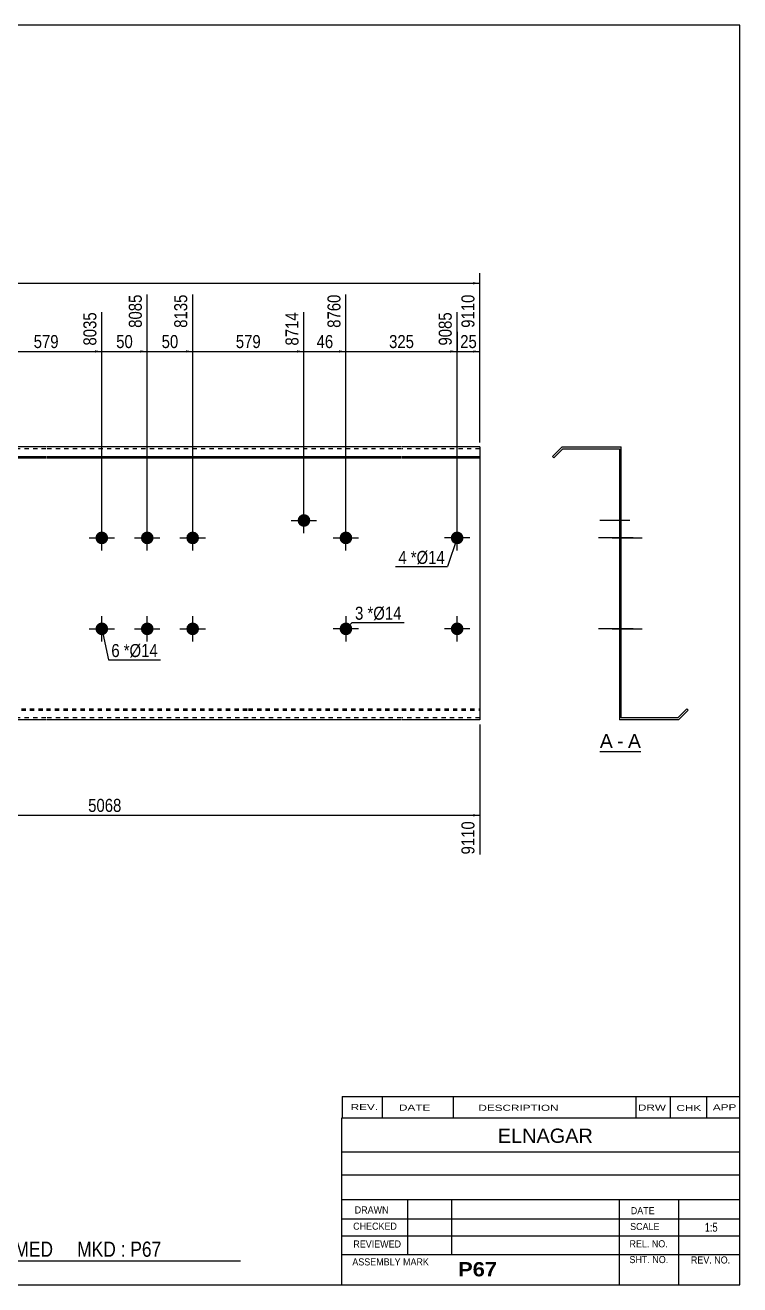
# Model space of a CAD drawing. Header units: millimetres. Extents: x -71 to 331, y -154 to 123.
# Drawn here: x 174 to 331.2, y -154.2 to 122.8 of the extents above; entities that cross this region are included whole.
import ezdxf

# ---------------------------------------------------------------- set-up
doc = ezdxf.new("R2010")
doc.units = ezdxf.units.MM
doc.linetypes.add('DXK_LINE_DOT1', pattern=[1.8814, 0.9407, -0.9407])
doc.styles.add('Arial', font='ARIAL.TTF', dxfattribs={"height": 0.2})
doc.styles.add('Arial Bold', font='ARIALBD.TTF', dxfattribs={"height": 0.2})
doc.styles.add('Arial Narrow', font='ARIALN.TTF', dxfattribs={"height": 0.2})

# ---------------------------------------------------------------- blocks, each defined once
blk = doc.blocks.new('Unknown-629086742-1935')
at = {"color": 5, "linetype": 'Continuous'}
for p, q in [((331.25, 122.75), (-68.75, 122.75)), ((-68.75, 122.75), (-68.75, -154.25)), ((331.25, -154.25), (331.25, 122.75)), ((-68.75, -154.25), (331.25, -154.25))]:
    blk.add_line(p, q, dxfattribs=at)
at = {"color": 174, "linetype": 'Continuous', "style": 'Arial'}
blk.add_text('Tekla structures', height=1.9102, rotation=90, dxfattribs=at).set_placement((-69.25, -153.75))
blk = doc.blocks.new('Unknown-629086742-12 - 1238')
at = {"color": 7, "linetype": 'Continuous'}
blk.add_line((300.44, -36.95), (309.47, -36.95), dxfattribs=at)
at = {"color": 0, "linetype": 'Continuous'}
blk.add_wipeout([(303.28, -36.2), (303.28, -33), (300.44, -33), (300.44, -36.2)], dxfattribs=at)
blk.add_wipeout([(305.67, -36.2), (305.67, -33), (304.24, -33), (304.24, -36.2)], dxfattribs=at)
at = {"color": 96, "linetype": 'Continuous', "style": 'Arial'}
blk.add_text('A', height=3.06, dxfattribs=at).set_placement((300.44, -36.2))
at = {"color": 0, "linetype": 'Continuous'}
blk.add_wipeout([(309.47, -36.2), (309.47, -33), (306.63, -33), (306.63, -36.2)], dxfattribs=at)
at = {"color": 96, "linetype": 'Continuous', "style": 'Arial'}
for s, p in [('A', (306.63, -36.2)), ('-', (304.24, -36.2))]:
    blk.add_text(s, height=3.06, dxfattribs=at).set_placement(p)
blk = doc.blocks.new('Bolt-629086742-1223 - 1203')
at = {"linetype": 'Continuous'}
blk.add_hatch(color=3, dxfattribs=at).paths.add_polyline_path([(243.15, 10, -1), (245.95, 10, -1)])
at = {"color": 3, "linetype": 'Continuous'}
for p, q in [((244.55, 7.2), (244.55, 12.8)), ((241.75, 10), (247.35, 10))]:
    blk.add_line(p, q, dxfattribs=at)
blk = doc.blocks.new('Part-629086742-1218 - 1203')
at = {"color": 2, "linetype": 'Continuous'}
for p, q in [((0, -30), (0, 30)), ((39.19, 30), (0, 30)), ((0, 27.88), (39.19, 27.88)), ((63.68, 30), (39.29, 30)), ((39.29, 27.88), (63.68, 27.88)), ((97.41, 30), (63.78, 30)), ((63.78, 27.88), (97.41, 27.88)), ((120.31, 30), (97.51, 30)), ((97.51, 27.88), (120.31, 27.88)), ((144.8, 30), (120.41, 30)), ((120.41, 27.88), (144.8, 27.88)), ((178.52, 30), (144.9, 30)), ((144.9, 27.88), (178.52, 27.88)), ((223.01, 30), (178.62, 30)), ((178.62, 27.88), (223.01, 27.88)), ((256.74, 30), (223.11, 30)), ((223.11, 27.88), (256.74, 27.88)), ((274.03, 30), (256.84, 30)), ((256.84, 27.88), (274.03, 27.88)), ((274.03, 30), (274.03, -30)), ((0, 27.6), (39.19, 27.6)), ((39.29, 27.6), (63.68, 27.6)), ((63.78, 27.6), (97.41, 27.6)), ((97.51, 27.6), (120.31, 27.6)), ((120.41, 27.6), (144.8, 27.6)), ((144.9, 27.6), (178.52, 27.6)), ((178.62, 27.6), (223.01, 27.6)), ((223.11, 27.6), (256.74, 27.6)), ((256.84, 27.6), (274.03, 27.6)), ((39.19, -30), (0, -30)), ((63.68, -30), (39.29, -30)), ((97.41, -30), (63.78, -30)), ((120.31, -30), (97.51, -30)), ((144.8, -30), (120.41, -30)), ((178.52, -30), (144.9, -30)), ((223.01, -30), (178.62, -30)), ((256.74, -30), (223.11, -30)), ((274.03, -30), (256.84, -30))]:
    blk.add_line(p, q, dxfattribs=at)
at = {"color": 7, "linetype": 'DXK_LINE_DOT1'}
for p, q in [((39.19, 29.6), (0, 29.6)), ((63.68, 29.6), (39.29, 29.6)), ((97.41, 29.6), (63.78, 29.6)), ((120.31, 29.6), (97.51, 29.6)), ((144.8, 29.6), (120.41, 29.6)), ((178.52, 29.6), (144.9, 29.6)), ((223.01, 29.6), (178.62, 29.6)), ((256.74, 29.6), (223.11, 29.6)), ((274.03, 29.6), (256.84, 29.6)), ((0, -27.6), (39.19, -27.6)), ((39.29, -27.6), (63.68, -27.6)), ((63.78, -27.6), (97.41, -27.6)), ((97.51, -27.6), (120.31, -27.6)), ((120.41, -27.6), (144.8, -27.6)), ((144.9, -27.6), (178.52, -27.6)), ((178.62, -27.6), (223.01, -27.6)), ((223.11, -27.6), (256.74, -27.6)), ((256.84, -27.6), (274.03, -27.6)), ((0, -27.88), (39.19, -27.88)), ((39.19, -29.6), (0, -29.6)), ((39.29, -27.88), (63.68, -27.88)), ((63.68, -29.6), (39.29, -29.6)), ((63.78, -27.88), (97.41, -27.88)), ((97.41, -29.6), (63.78, -29.6)), ((97.51, -27.88), (120.31, -27.88)), ((120.31, -29.6), (97.51, -29.6)), ((120.41, -27.88), (144.8, -27.88)), ((144.8, -29.6), (120.41, -29.6)), ((144.9, -27.88), (178.52, -27.88)), ((178.52, -29.6), (144.9, -29.6)), ((178.62, -27.88), (223.01, -27.88)), ((223.01, -29.6), (178.62, -29.6)), ((223.11, -27.88), (256.74, -27.88)), ((256.74, -29.6), (223.11, -29.6)), ((256.84, -27.88), (274.03, -27.88)), ((274.03, -29.6), (256.84, -29.6))]:
    blk.add_line(p, q, dxfattribs=at)
blk = doc.blocks.new('Bolt-629086742-1219 - 1203')
at = {"linetype": 'Continuous'}
for points in [[(189.42, 10, -1), (192.22, 10, -1)], [(199.42, 10, -1), (202.22, 10, -1)], [(209.42, 10, -1), (212.22, 10, -1)], [(189.42, -10, -1), (192.22, -10, -1)], [(199.42, -10, -1), (202.22, -10, -1)], [(209.42, -10, -1), (212.22, -10, -1)]]:
    blk.add_hatch(color=3, dxfattribs=at).paths.add_polyline_path(points)
at = {"color": 3, "linetype": 'Continuous'}
for p, q in [((190.82, 7.2), (190.82, 12.8)), ((200.82, 7.2), (200.82, 12.8)), ((210.82, 7.2), (210.82, 12.8)), ((188.02, 10), (193.62, 10)), ((198.02, 10), (203.62, 10)), ((208.02, 10), (213.62, 10)), ((190.82, -12.8), (190.82, -7.2)), ((200.82, -12.8), (200.82, -7.2)), ((210.82, -12.8), (210.82, -7.2)), ((188.02, -10), (193.62, -10)), ((198.02, -10), (203.62, -10)), ((208.02, -10), (213.62, -10))]:
    blk.add_line(p, q, dxfattribs=at)
blk = doc.blocks.new('Bolt-629086742-1220 - 1203')
at = {"linetype": 'Continuous'}
blk.add_hatch(color=3, dxfattribs=at).paths.add_polyline_path([(233.91, 13.83, -1), (236.71, 13.83, -1)])
at = {"color": 3, "linetype": 'Continuous'}
for p, q in [((235.31, 11.03), (235.31, 16.63)), ((232.51, 13.83), (238.11, 13.83))]:
    blk.add_line(p, q, dxfattribs=at)
blk = doc.blocks.new('Bolt-629086742-1224 - 1203')
at = {"linetype": 'Continuous'}
blk.add_hatch(color=3, dxfattribs=at).paths.add_polyline_path([(245.95, -10, -1), (243.15, -10, -1)])
at = {"color": 3, "linetype": 'Continuous'}
for p, q in [((244.55, -7.2), (244.55, -12.8)), ((247.35, -10), (241.75, -10))]:
    blk.add_line(p, q, dxfattribs=at)
blk = doc.blocks.new('Bolt-629086742-1226 - 1203')
at = {"linetype": 'Continuous'}
for points in [[(131.2, 10, -1), (134, 10, -1)], [(267.63, 10, -1), (270.43, 10, -1)]]:
    blk.add_hatch(color=3, dxfattribs=at).paths.add_polyline_path(points)
at = {"color": 3, "linetype": 'Continuous'}
for p, q in [((132.6, 7.2), (132.6, 12.8)), ((269.03, 7.2), (269.03, 12.8)), ((135.4, 10), (129.8, 10)), ((271.83, 10), (266.23, 10))]:
    blk.add_line(p, q, dxfattribs=at)
blk = doc.blocks.new('Bolt-629086742-1227 - 1203')
at = {"linetype": 'Continuous'}
for points in [[(131.2, -10, -1), (134, -10, -1)], [(267.63, -10, -1), (270.43, -10, -1)]]:
    blk.add_hatch(color=3, dxfattribs=at).paths.add_polyline_path(points)
at = {"color": 3, "linetype": 'Continuous'}
for p, q in [((132.6, -12.8), (132.6, -7.2)), ((269.03, -12.8), (269.03, -7.2)), ((135.4, -10), (129.8, -10)), ((271.83, -10), (266.23, -10))]:
    blk.add_line(p, q, dxfattribs=at)
blk = doc.blocks.new('Part-629086742-1240 - 1238')
at = {"color": 2, "linetype": 'Continuous'}
for p, q in [((292.15, 30), (290.03, 27.88)), ((290.03, 27.88), (290.32, 27.6)), ((290.32, 27.6), (292.32, 29.6)), ((292.15, 30), (305.15, 30)), ((292.32, 29.6), (304.75, 29.6)), ((304.75, 29.6), (304.75, -30)), ((305.15, -29.6), (305.15, 30)), ((319.59, -27.6), (317.59, -29.6)), ((319.88, -27.88), (319.59, -27.6)), ((317.75, -30), (304.75, -30)), ((317.59, -29.6), (305.15, -29.6)), ((317.75, -30), (319.88, -27.88))]:
    blk.add_line(p, q, dxfattribs=at)
blk = doc.blocks.new('Bolt-629086742-1241 - 1238')
at = {"linetype": 'Continuous'}
for points in [[(304.75, 11.4), (304.75, 8.6), (305.15, 8.6), (305.15, 11.4)], [(304.75, 11.4), (304.75, 8.6), (305.15, 8.6), (305.15, 11.4)], [(304.75, 11.4), (304.75, 8.6), (305.15, 8.6), (305.15, 11.4)], [(304.75, -8.6), (304.75, -11.4), (305.15, -11.4), (305.15, -8.6)], [(304.75, -8.6), (304.75, -11.4), (305.15, -11.4), (305.15, -8.6)], [(304.75, -8.6), (304.75, -11.4), (305.15, -11.4), (305.15, -8.6)]]:
    blk.add_hatch(color=3, dxfattribs=at).paths.add_polyline_path(points)
at = {"color": 3, "linetype": 'Continuous'}
for p, q in [((305.15, 11.4), (304.75, 11.4)), ((305.15, 11.4), (304.75, 11.4)), ((305.15, 11.4), (304.75, 11.4)), ((307.75, 10), (300.15, 10)), ((307.75, 10), (300.15, 10)), ((307.75, 10), (300.15, 10)), ((305.15, 8.6), (304.75, 8.6)), ((305.15, 8.6), (304.75, 8.6)), ((305.15, 8.6), (304.75, 8.6)), ((307.75, -10), (300.15, -10)), ((307.75, -10), (300.15, -10)), ((307.75, -10), (300.15, -10)), ((305.15, -8.6), (304.75, -8.6)), ((305.15, -8.6), (304.75, -8.6)), ((305.15, -8.6), (304.75, -8.6)), ((305.15, -11.4), (304.75, -11.4)), ((305.15, -11.4), (304.75, -11.4)), ((305.15, -11.4), (304.75, -11.4))]:
    blk.add_line(p, q, dxfattribs=at)
blk = doc.blocks.new('Bolt-629086742-1242 - 1238')
at = {"linetype": 'Continuous'}
blk.add_hatch(color=3, dxfattribs=at).paths.add_polyline_path([(304.75, 15.23), (304.75, 12.43), (305.15, 12.43), (305.15, 15.23)])
at = {"color": 3, "linetype": 'Continuous'}
for p, q in [((305.15, 15.23), (304.75, 15.23)), ((307.05, 13.83), (300.45, 13.83)), ((305.15, 12.43), (304.75, 12.43))]:
    blk.add_line(p, q, dxfattribs=at)
blk = doc.blocks.new('Bolt-629086742-1243 - 1238')
at = {"linetype": 'Continuous'}
blk.add_hatch(color=3, dxfattribs=at).paths.add_polyline_path([(304.75, 15.23), (304.75, 12.43), (305.15, 12.43), (305.15, 15.23)])
at = {"color": 3, "linetype": 'Continuous'}
for p, q in [((305.15, 15.23), (304.75, 15.23)), ((307.05, 13.83), (300.45, 13.83)), ((305.15, 12.43), (304.75, 12.43))]:
    blk.add_line(p, q, dxfattribs=at)
blk = doc.blocks.new('Bolt-629086742-1244 - 1238')
at = {"linetype": 'Continuous'}
blk.add_hatch(color=3, dxfattribs=at).paths.add_polyline_path([(304.75, 11.4), (304.75, 8.6), (305.15, 8.6), (305.15, 11.4)])
at = {"color": 3, "linetype": 'Continuous'}
for p, q in [((305.15, 11.4), (304.75, 11.4)), ((307.05, 10), (300.45, 10)), ((305.15, 8.6), (304.75, 8.6))]:
    blk.add_line(p, q, dxfattribs=at)
blk = doc.blocks.new('Bolt-629086742-1245 - 1238')
at = {"linetype": 'Continuous'}
blk.add_hatch(color=3, dxfattribs=at).paths.add_polyline_path([(304.75, 11.4), (304.75, 8.6), (305.15, 8.6), (305.15, 11.4)])
at = {"color": 3, "linetype": 'Continuous'}
for p, q in [((305.15, 11.4), (304.75, 11.4)), ((307.05, 10), (300.45, 10)), ((305.15, 8.6), (304.75, 8.6))]:
    blk.add_line(p, q, dxfattribs=at)
blk = doc.blocks.new('Bolt-629086742-1246 - 1238')
at = {"linetype": 'Continuous'}
blk.add_hatch(color=3, dxfattribs=at).paths.add_polyline_path([(305.15, -11.4), (305.15, -8.6), (304.75, -8.6), (304.75, -11.4)])
at = {"color": 3, "linetype": 'Continuous'}
for p, q in [((305.15, -8.6), (304.75, -8.6)), ((306.75, -10), (304.75, -10)), ((305.15, -11.4), (304.75, -11.4))]:
    blk.add_line(p, q, dxfattribs=at)
blk = doc.blocks.new('Bolt-629086742-1247 - 1238')
at = {"linetype": 'Continuous'}
blk.add_hatch(color=3, dxfattribs=at).paths.add_polyline_path([(305.15, -11.4), (305.15, -8.6), (304.75, -8.6), (304.75, -11.4)])
at = {"color": 3, "linetype": 'Continuous'}
for p, q in [((305.15, -8.6), (304.75, -8.6)), ((306.75, -10), (304.75, -10)), ((305.15, -11.4), (304.75, -11.4))]:
    blk.add_line(p, q, dxfattribs=at)
blk = doc.blocks.new('Bolt-629086742-1248 - 1238')
at = {"linetype": 'Continuous'}
blk.add_hatch(color=3, dxfattribs=at).paths.add_polyline_path([(304.75, 11.4), (304.75, 8.6), (305.15, 8.6), (305.15, 11.4)])
blk.add_hatch(color=3, dxfattribs=at).paths.add_polyline_path([(304.75, 11.4), (304.75, 8.6), (305.15, 8.6), (305.15, 11.4)])
at = {"color": 3, "linetype": 'Continuous'}
for p, q in [((304.75, 11.4), (305.15, 11.4)), ((304.75, 11.4), (305.15, 11.4)), ((303.15, 10), (309.75, 10)), ((303.15, 10), (309.75, 10)), ((304.75, 8.6), (305.15, 8.6)), ((304.75, 8.6), (305.15, 8.6))]:
    blk.add_line(p, q, dxfattribs=at)
blk = doc.blocks.new('Bolt-629086742-1249 - 1238')
at = {"linetype": 'Continuous'}
blk.add_hatch(color=3, dxfattribs=at).paths.add_polyline_path([(304.75, -8.6), (304.75, -11.4), (305.15, -11.4), (305.15, -8.6)])
blk.add_hatch(color=3, dxfattribs=at).paths.add_polyline_path([(304.75, -8.6), (304.75, -11.4), (305.15, -11.4), (305.15, -8.6)])
at = {"color": 3, "linetype": 'Continuous'}
for p, q in [((303.15, -10), (309.75, -10)), ((303.15, -10), (309.75, -10)), ((304.75, -8.6), (305.15, -8.6)), ((304.75, -8.6), (305.15, -8.6)), ((304.75, -11.4), (305.15, -11.4)), ((304.75, -11.4), (305.15, -11.4))]:
    blk.add_line(p, q, dxfattribs=at)
blk = doc.blocks.new('Bolt-629086742-1250 - 1238')
at = {"linetype": 'Continuous'}
for points in [[(304.75, 11.4), (304.75, 8.6), (305.15, 8.6), (305.15, 11.4)], [(304.75, 11.4), (304.75, 8.6), (305.15, 8.6), (305.15, 11.4)], [(304.75, 11.4), (304.75, 8.6), (305.15, 8.6), (305.15, 11.4)], [(304.75, -8.6), (304.75, -11.4), (305.15, -11.4), (305.15, -8.6)], [(304.75, -8.6), (304.75, -11.4), (305.15, -11.4), (305.15, -8.6)], [(304.75, -8.6), (304.75, -11.4), (305.15, -11.4), (305.15, -8.6)]]:
    blk.add_hatch(color=3, dxfattribs=at).paths.add_polyline_path(points)
at = {"color": 3, "linetype": 'Continuous'}
for p, q in [((305.15, 11.4), (304.75, 11.4)), ((305.15, 11.4), (304.75, 11.4)), ((305.15, 11.4), (304.75, 11.4)), ((307.75, 10), (300.15, 10)), ((307.75, 10), (300.15, 10)), ((307.75, 10), (300.15, 10)), ((305.15, 8.6), (304.75, 8.6)), ((305.15, 8.6), (304.75, 8.6)), ((305.15, 8.6), (304.75, 8.6)), ((307.75, -10), (300.15, -10)), ((307.75, -10), (300.15, -10)), ((307.75, -10), (300.15, -10)), ((305.15, -8.6), (304.75, -8.6)), ((305.15, -8.6), (304.75, -8.6)), ((305.15, -8.6), (304.75, -8.6)), ((305.15, -11.4), (304.75, -11.4)), ((305.15, -11.4), (304.75, -11.4)), ((305.15, -11.4), (304.75, -11.4))]:
    blk.add_line(p, q, dxfattribs=at)
blk = doc.blocks.new('Bolt-629086742-1251 - 1238')
at = {"linetype": 'Continuous'}
blk.add_hatch(color=3, dxfattribs=at).paths.add_polyline_path([(304.75, 15.22), (304.75, 12.42), (305.15, 12.42), (305.15, 15.22)])
at = {"color": 3, "linetype": 'Continuous'}
for p, q in [((305.15, 15.22), (304.75, 15.22)), ((307.05, 13.82), (300.45, 13.82)), ((305.15, 12.42), (304.75, 12.42))]:
    blk.add_line(p, q, dxfattribs=at)
blk = doc.blocks.new('Bolt-629086742-1252 - 1238')
at = {"linetype": 'Continuous'}
blk.add_hatch(color=3, dxfattribs=at).paths.add_polyline_path([(304.75, 11.4), (304.75, 8.6), (305.15, 8.6), (305.15, 11.4)])
at = {"color": 3, "linetype": 'Continuous'}
for p, q in [((305.15, 11.4), (304.75, 11.4)), ((307.05, 10), (300.45, 10)), ((305.15, 8.6), (304.75, 8.6))]:
    blk.add_line(p, q, dxfattribs=at)
blk = doc.blocks.new('Bolt-629086742-1253 - 1238')
at = {"linetype": 'Continuous'}
blk.add_hatch(color=3, dxfattribs=at).paths.add_polyline_path([(305.15, -11.4), (305.15, -8.6), (304.75, -8.6), (304.75, -11.4)])
at = {"color": 3, "linetype": 'Continuous'}
for p, q in [((305.15, -8.6), (304.75, -8.6)), ((306.75, -10), (304.75, -10)), ((305.15, -11.4), (304.75, -11.4))]:
    blk.add_line(p, q, dxfattribs=at)
blk = doc.blocks.new('Bolt-629086742-1254 - 1238')
at = {"linetype": 'Continuous'}
for points in [[(304.75, 11.4), (304.75, 8.6), (305.15, 8.6), (305.15, 11.4)], [(304.75, -8.6), (304.75, -11.4), (305.15, -11.4), (305.15, -8.6)]]:
    blk.add_hatch(color=3, dxfattribs=at).paths.add_polyline_path(points)
at = {"color": 3, "linetype": 'Continuous'}
for p, q in [((305.15, 11.4), (304.75, 11.4)), ((306.75, 10), (300.15, 10)), ((305.15, 8.6), (304.75, 8.6)), ((306.75, -10), (300.15, -10)), ((305.15, -8.6), (304.75, -8.6)), ((305.15, -11.4), (304.75, -11.4))]:
    blk.add_line(p, q, dxfattribs=at)
blk = doc.blocks.new('Bolt-629086742-1255 - 1238')
at = {"linetype": 'Continuous'}
for points in [[(305.15, 8.6), (305.15, 11.4), (304.75, 11.4), (304.75, 8.6)], [(305.15, -11.4), (305.15, -8.6), (304.75, -8.6), (304.75, -11.4)]]:
    blk.add_hatch(color=3, dxfattribs=at).paths.add_polyline_path(points)
at = {"color": 3, "linetype": 'Continuous'}
for p, q in [((305.15, 11.4), (304.75, 11.4)), ((305.15, 10), (300.75, 10)), ((305.15, 8.6), (304.75, 8.6)), ((305.15, -10), (300.75, -10)), ((305.15, -8.6), (304.75, -8.6)), ((305.15, -11.4), (304.75, -11.4))]:
    blk.add_line(p, q, dxfattribs=at)
blk = doc.blocks.new('StraightDimension-629086742-1273 - 1203')
at = {"linetype": 'Continuous'}
blk.add_hatch(color=7, dxfattribs=at).paths.add_polyline_path([(199.32, 51.25), (200.82, 51), (199.32, 50.75)])
at = {"color": 7, "linetype": 'Continuous'}
for p, q in [((200.82, 11), (200.82, 63.51)), ((190.82, 11), (190.82, 59.61)), ((190.82, 51), (200.82, 51))]:
    blk.add_line(p, q, dxfattribs=at)
at = {"color": 0}
blk.add_wipeout([(198.25, 51.15), (198.25, 55.35), (193.39, 55.35), (193.39, 51.15)], dxfattribs=at)
at = {"color": 0, "linetype": 'Continuous'}
blk.add_wipeout([(200.22, 64.11), (196.02, 64.11), (196.02, 55.6), (200.22, 55.6)], dxfattribs=at)
at = {"color": 3, "linetype": 'Continuous', "style": 'Arial Narrow'}
blk.add_text('8085', height=2.863, rotation=90.0002, dxfattribs=at).set_placement((199.62, 56.2))
at = {"color": 3, "style": 'Arial Narrow'}
blk.add_text('50', height=2.863, dxfattribs=at).set_placement((193.99, 51.75))
blk = doc.blocks.new('StraightDimension-629086742-1268 - 1203')
at = {"linetype": 'Continuous'}
blk.add_hatch(color=7, dxfattribs=at).paths.add_polyline_path([(272.53, 51.25), (274.03, 51), (272.53, 50.75)])
at = {"color": 7, "linetype": 'Continuous'}
for p, q in [((274.03, 31), (274.03, 63.51)), ((269.03, 11), (269.03, 59.61)), ((269.03, 51), (274.03, 51))]:
    blk.add_line(p, q, dxfattribs=at)
at = {"color": 0}
blk.add_wipeout([(273.96, 51.15), (273.96, 55.35), (269.11, 55.35), (269.11, 51.15)], dxfattribs=at)
at = {"color": 0, "linetype": 'Continuous'}
blk.add_wipeout([(273.43, 64.11), (269.23, 64.11), (269.23, 55.6), (273.43, 55.6)], dxfattribs=at)
at = {"color": 3, "linetype": 'Continuous', "style": 'Arial Narrow'}
blk.add_text('9110', height=2.863, rotation=90.0002, dxfattribs=at).set_placement((272.83, 56.2))
at = {"color": 3, "style": 'Arial Narrow'}
blk.add_text('25', height=2.863, dxfattribs=at).set_placement((269.71, 51.75))
blk = doc.blocks.new('StraightDimension-629086742-1269 - 1203')
at = {"linetype": 'Continuous'}
blk.add_hatch(color=7, dxfattribs=at).paths.add_polyline_path([(267.53, 51.25), (269.03, 51), (267.53, 50.75)])
at = {"color": 7, "linetype": 'Continuous'}
for p, q in [((244.55, 11), (244.55, 63.51)), ((269.03, 11), (269.03, 59.61)), ((244.55, 51), (269.03, 51))]:
    blk.add_line(p, q, dxfattribs=at)
at = {"color": 0, "linetype": 'Continuous'}
blk.add_wipeout([(268.43, 60.21), (264.23, 60.21), (264.23, 51.7), (268.43, 51.7)], dxfattribs=at)
at = {"color": 0}
blk.add_wipeout([(260.13, 51.15), (260.13, 55.35), (253.45, 55.35), (253.45, 51.15)], dxfattribs=at)
at = {"color": 3, "linetype": 'Continuous', "style": 'Arial Narrow'}
blk.add_text('9085', height=2.863, rotation=90.0002, dxfattribs=at).set_placement((267.83, 52.3))
at = {"color": 3, "style": 'Arial Narrow'}
blk.add_text('325', height=2.863, dxfattribs=at).set_placement((254.05, 51.75))
blk = doc.blocks.new('StraightDimension-629086742-1270 - 1203')
at = {"linetype": 'Continuous'}
blk.add_hatch(color=7, dxfattribs=at).paths.add_polyline_path([(243.05, 51.25), (244.55, 51), (243.05, 50.75)])
at = {"color": 7, "linetype": 'Continuous'}
for p, q in [((244.55, 11), (244.55, 63.51)), ((235.31, 14.83), (235.31, 59.61)), ((235.31, 51), (244.55, 51))]:
    blk.add_line(p, q, dxfattribs=at)
at = {"color": 0}
blk.add_wipeout([(242.35, 51.15), (242.35, 55.35), (237.5, 55.35), (237.5, 51.15)], dxfattribs=at)
at = {"color": 0, "linetype": 'Continuous'}
blk.add_wipeout([(243.95, 64.11), (239.75, 64.11), (239.75, 55.6), (243.95, 55.6)], dxfattribs=at)
at = {"color": 3, "linetype": 'Continuous', "style": 'Arial Narrow'}
blk.add_text('8760', height=2.863, rotation=90.0002, dxfattribs=at).set_placement((243.35, 56.2))
at = {"color": 3, "style": 'Arial Narrow'}
blk.add_text('46', height=2.863, dxfattribs=at).set_placement((238.1, 51.75))
blk = doc.blocks.new('StraightDimension-629086742-1271 - 1203')
at = {"linetype": 'Continuous'}
blk.add_hatch(color=7, dxfattribs=at).paths.add_polyline_path([(233.81, 51.25), (235.31, 51), (233.81, 50.75)])
at = {"color": 7, "linetype": 'Continuous'}
for p, q in [((210.82, 11), (210.82, 63.51)), ((235.31, 14.83), (235.31, 59.61)), ((210.82, 51), (235.31, 51))]:
    blk.add_line(p, q, dxfattribs=at)
at = {"color": 0, "linetype": 'Continuous'}
blk.add_wipeout([(234.71, 60.21), (230.51, 60.21), (230.51, 51.7), (234.71, 51.7)], dxfattribs=at)
at = {"color": 0}
blk.add_wipeout([(226.4, 51.15), (226.4, 55.35), (219.72, 55.35), (219.72, 51.15)], dxfattribs=at)
at = {"color": 3, "linetype": 'Continuous', "style": 'Arial Narrow'}
blk.add_text('8714', height=2.863, rotation=90.0002, dxfattribs=at).set_placement((234.11, 52.3))
at = {"color": 3, "style": 'Arial Narrow'}
blk.add_text('579', height=2.863, dxfattribs=at).set_placement((220.32, 51.75))
blk = doc.blocks.new('StraightDimension-629086742-1272 - 1203')
at = {"linetype": 'Continuous'}
blk.add_hatch(color=7, dxfattribs=at).paths.add_polyline_path([(209.32, 51.25), (210.82, 51), (209.32, 50.75)])
at = {"color": 7, "linetype": 'Continuous'}
for p, q in [((200.82, 11), (200.82, 63.51)), ((210.82, 11), (210.82, 63.51)), ((200.82, 51), (210.82, 51))]:
    blk.add_line(p, q, dxfattribs=at)
at = {"color": 0}
blk.add_wipeout([(208.25, 51.15), (208.25, 55.35), (203.39, 55.35), (203.39, 51.15)], dxfattribs=at)
at = {"color": 0, "linetype": 'Continuous'}
blk.add_wipeout([(210.22, 64.11), (206.02, 64.11), (206.02, 55.6), (210.22, 55.6)], dxfattribs=at)
at = {"color": 3, "linetype": 'Continuous', "style": 'Arial Narrow'}
blk.add_text('8135', height=2.863, rotation=90.0002, dxfattribs=at).set_placement((209.62, 56.2))
at = {"color": 3, "style": 'Arial Narrow'}
blk.add_text('50', height=2.863, dxfattribs=at).set_placement((203.99, 51.75))
blk = doc.blocks.new('StraightDimension-629086742-1274 - 1203')
at = {"linetype": 'Continuous'}
blk.add_hatch(color=7, dxfattribs=at).paths.add_polyline_path([(189.32, 51.25), (190.82, 51), (189.32, 50.75)])
at = {"color": 7, "linetype": 'Continuous'}
for p, q in [((166.33, 14.83), (166.33, 63.51)), ((190.82, 11), (190.82, 59.61)), ((166.33, 51), (190.82, 51))]:
    blk.add_line(p, q, dxfattribs=at)
at = {"color": 0, "linetype": 'Continuous'}
blk.add_wipeout([(190.22, 60.21), (186.02, 60.21), (186.02, 51.7), (190.22, 51.7)], dxfattribs=at)
at = {"color": 0}
blk.add_wipeout([(181.92, 51.15), (181.92, 55.35), (175.23, 55.35), (175.23, 51.15)], dxfattribs=at)
at = {"color": 3, "linetype": 'Continuous', "style": 'Arial Narrow'}
blk.add_text('8035', height=2.863, rotation=90.0002, dxfattribs=at).set_placement((189.62, 52.3))
at = {"color": 3, "style": 'Arial Narrow'}
blk.add_text('579', height=2.863, dxfattribs=at).set_placement((175.83, 51.75))
blk = doc.blocks.new('StraightDimension-629086742-1325 - 1203')
at = {"linetype": 'Continuous'}
blk.add_hatch(color=7, dxfattribs=at).paths.add_polyline_path([(272.53, -50.75), (274.03, -51), (272.53, -51.25)])
at = {"color": 7, "linetype": 'Continuous'}
for p, q in [((108.91, -11), (108.91, -59.61)), ((274.03, -31), (274.03, -59.61)), ((108.91, -51), (274.03, -51))]:
    blk.add_line(p, q, dxfattribs=at)
at = {"color": 0}
blk.add_wipeout([(195.73, -50.85), (195.73, -46.65), (187.22, -46.65), (187.22, -50.85)], dxfattribs=at)
at = {"color": 0, "linetype": 'Continuous'}
blk.add_wipeout([(273.43, -51.7), (269.23, -51.7), (269.23, -60.21), (273.43, -60.21)], dxfattribs=at)
at = {"color": 3, "style": 'Arial Narrow'}
blk.add_text('5068', height=2.863, dxfattribs=at).set_placement((187.82, -50.25))
at = {"color": 3, "linetype": 'Continuous', "style": 'Arial Narrow'}
blk.add_text('9110', height=2.863, rotation=90.0002, dxfattribs=at).set_placement((272.83, -59.61))
blk = doc.blocks.new('StraightDimension-629086742-1391 - 1203')
at = {"linetype": 'Continuous'}
for points in [[(1.5, 65.75), (0, 66), (1.5, 66.25)], [(272.53, 66.25), (274.03, 66), (272.53, 65.75)]]:
    blk.add_hatch(color=7, dxfattribs=at).paths.add_polyline_path(points)
at = {"color": 7, "linetype": 'Continuous'}
for p, q in [((0, 31), (0, 68.25)), ((274.03, 31), (274.03, 68.25)), ((0, 66), (274.03, 66))]:
    blk.add_line(p, q, dxfattribs=at)
at = {"color": 0}
blk.add_wipeout([(141.27, 66.15), (141.27, 70.35), (132.76, 70.35), (132.76, 66.15)], dxfattribs=at)
at = {"color": 3, "style": 'Arial Narrow'}
blk.add_text('9110', height=2.863, dxfattribs=at).set_placement((133.36, 66.75))
blk = doc.blocks.new('CBS_CALLOFF-629086742-1962')
at = {"color": 7, "linetype": 'Continuous'}
blk.add_line((105.13, -148.98), (221.36, -149), dxfattribs=at)
at = {"color": 3, "linetype": 'Continuous', "style": 'Arial Narrow'}
blk.add_text('QTY= 3 Nos.      COLD FORMED     MKD : P67', height=3.3405, dxfattribs=at).set_placement((123.2, -148.09))
blk = doc.blocks.new('CBS_NAME_BLOG-629086742-1963')
at = {"color": 7, "linetype": 'Continuous'}
for p, q in [((243.66, -117.5), (331.18, -117.5)), ((243.66, -154.21), (243.66, -117.5)), ((243.66, -125.04), (331.18, -125.04)), ((243.73, -130.09), (331.25, -130.09)), ((243.66, -135.46), (331.18, -135.46)), ((258.18, -147.57), (258.18, -135.47)), ((267.87, -147.54), (267.87, -135.47)), ((304.78, -154.21), (304.78, -135.48)), ((317.83, -154.21), (317.83, -135.47)), ((243.67, -139.76), (331.25, -139.74)), ((243.66, -143.51), (331.18, -143.51)), ((243.66, -147.55), (331.18, -147.55)), ((243.66, -154.25), (331.25, -154.25))]:
    blk.add_line(p, q, dxfattribs=at)
at = {"color": 3, "linetype": 'Continuous', "style": 'Arial'}
blk.add_text('ELNAGAR', height=3.133, dxfattribs=at).set_placement((277.98, -123.03))
at = {"color": 3, "linetype": 'Continuous'}
for s, height, style, width, p in [('DRAWN', 1.566, 'Arial', 0.9, (246.49, -138.57)), ('DATE', 1.566, 'Arial', 0.9, (307.25, -138.73)), ('CHECKED', 1.566, 'Arial', 0.9, (246.14, -142.14)), ('SCALE', 1.566, 'Arial', 0.9, (307.1, -142.21)), ('1:5', 1.957, 'Arial Narrow', 0.9, (323.55, -142.57)), ('REVIEWED', 1.566, 'Arial', 0.9, (246.18, -146.06)), ('REL. NO.', 1.566, 'Arial', 0.9, (306.96, -146.01)), ('ASSEMBLY MARK', 1.5663, 'Arial', 0.9, (245.96, -149.99)), ('P67', 3.131, 'Arial Bold', 1.1, (269.24, -152.39)), ('SHT. NO.', 1.566, 'Arial', 0.9, (306.96, -149.48)), ('REV. NO.', 1.566, 'Arial', 0.9, (320.48, -149.57))]:
    blk.add_text(s, height=height, dxfattribs=dict(at, style=style, width=width)).set_placement(p)
blk = doc.blocks.new('CBS_REVISION-629086742-1964')
at = {"color": 7, "linetype": 'Continuous'}
for p, q in [((243.74, -112.87), (331.24, -112.87)), ((243.74, -112.87), (243.74, -117.5)), ((252.54, -112.87), (252.54, -117.5)), ((268.13, -112.87), (268.13, -117.44)), ((308.39, -112.87), (308.39, -117.5)), ((315.93, -112.87), (315.93, -117.5)), ((323.88, -112.87), (323.88, -117.5)), ((243.74, -117.5), (331.24, -117.5))]:
    blk.add_line(p, q, dxfattribs=at)
at = {"color": 7, "style": 'Arial Narrow', "width": 1.7}
for s, height, p in [('REV.', 1.326, (245.6, -115.82)), ('DATE', 1.326, (256.23, -115.94)), ('DESCRIPTION', 1.3257, (273.71, -115.99)), ('DRW', 1.326, (308.82, -115.93)), ('CHK', 1.326, (317.31, -116.02)), ('APP', 1.326, (325.31, -115.87))]:
    blk.add_text(s, height=height, dxfattribs=at).set_placement(p)
blk = doc.blocks.new('MarkSet-629086742-1406 - 1203')
at = {"color": 0}
blk.add_wipeout([(248.39, -7.99), (248.39, -4.99), (246.56, -4.99), (246.56, -7.99)], dxfattribs=at)
blk.add_wipeout([(248.39, -7.99), (248.39, -4.99), (246.56, -4.99), (246.56, -7.99)], dxfattribs=at)
at = {"color": 7, "linetype": 'Continuous'}
blk.add_line((244.55, -10), (245.96, -8.59), dxfattribs=at)
at = {"color": 0}
blk.add_wipeout([(250.57, -7.99), (250.57, -4.99), (249.29, -4.99), (249.29, -7.99)], dxfattribs=at)
blk.add_wipeout([(250.57, -7.99), (250.57, -4.99), (249.29, -4.99), (249.29, -7.99)], dxfattribs=at)
at = {"color": 3, "style": 'Arial Narrow'}
blk.add_text('3', height=2.86, dxfattribs=at).set_placement((246.56, -7.99))
at = {"color": 0}
blk.add_wipeout([(256.78, -7.99), (256.78, -4.99), (250.57, -4.99), (250.57, -7.99)], dxfattribs=at)
blk.add_wipeout([(256.78, -7.99), (256.78, -4.99), (250.57, -4.99), (250.57, -7.99)], dxfattribs=at)
at = {"color": 7, "linetype": 'Continuous'}
blk.add_line((245.96, -8.59), (257.38, -8.59), dxfattribs=at)
at = {"color": 3, "style": 'Arial Narrow'}
for s, height, p in [('*', 2.86, (249.29, -7.99)), ('Ø14', 2.863, (250.57, -7.99))]:
    blk.add_text(s, height=height, dxfattribs=at).set_placement(p)
blk = doc.blocks.new('MarkSet-629086742-1419 - 1203')
at = {"color": 0}
blk.add_wipeout([(257.92, 4.28), (257.92, 7.28), (256.09, 7.28), (256.09, 4.28)], dxfattribs=at)
blk.add_wipeout([(257.92, 4.28), (257.92, 7.28), (256.09, 7.28), (256.09, 4.28)], dxfattribs=at)
blk.add_wipeout([(260.1, 4.28), (260.1, 7.28), (258.82, 7.28), (258.82, 4.28)], dxfattribs=at)
blk.add_wipeout([(260.1, 4.28), (260.1, 7.28), (258.82, 7.28), (258.82, 4.28)], dxfattribs=at)
at = {"color": 3, "style": 'Arial Narrow'}
blk.add_text('4', height=2.86, dxfattribs=at).set_placement((256.09, 4.28))
at = {"color": 0}
blk.add_wipeout([(266.31, 4.28), (266.31, 7.28), (260.1, 7.28), (260.1, 4.28)], dxfattribs=at)
blk.add_wipeout([(266.31, 4.28), (266.31, 7.28), (260.1, 7.28), (260.1, 4.28)], dxfattribs=at)
at = {"color": 7, "linetype": 'Continuous'}
for p in [(269.03, 10), (255.49, 3.68)]:
    blk.add_line(p, (266.91, 3.68), dxfattribs=at)
at = {"color": 3, "style": 'Arial Narrow'}
for s, height, p in [('*', 2.86, (258.82, 4.28)), ('Ø14', 2.863, (260.1, 4.28))]:
    blk.add_text(s, height=height, dxfattribs=at).set_placement(p)
blk = doc.blocks.new('Mark-629086742-1427 - 1203')
at = {"color": 0}
blk.add_wipeout([(194.75, -16.2), (194.75, -13.2), (192.92, -13.2), (192.92, -16.2)], dxfattribs=at)
blk.add_wipeout([(194.75, -16.2), (194.75, -13.2), (192.92, -13.2), (192.92, -16.2)], dxfattribs=at)
at = {"color": 7, "linetype": 'Continuous'}
blk.add_line((190.82, -10), (192.32, -16.8), dxfattribs=at)
at = {"color": 0}
blk.add_wipeout([(196.92, -16.2), (196.92, -13.2), (195.65, -13.2), (195.65, -16.2)], dxfattribs=at)
blk.add_wipeout([(196.92, -16.2), (196.92, -13.2), (195.65, -13.2), (195.65, -16.2)], dxfattribs=at)
at = {"color": 3, "style": 'Arial Narrow'}
blk.add_text('6', height=2.86, dxfattribs=at).set_placement((192.92, -16.2))
at = {"color": 0}
blk.add_wipeout([(203.14, -16.2), (203.14, -13.2), (196.92, -13.2), (196.92, -16.2)], dxfattribs=at)
blk.add_wipeout([(203.14, -16.2), (203.14, -13.2), (196.92, -13.2), (196.92, -16.2)], dxfattribs=at)
at = {"color": 7, "linetype": 'Continuous'}
blk.add_line((192.32, -16.8), (203.74, -16.8), dxfattribs=at)
at = {"color": 3, "style": 'Arial Narrow'}
for s, height, p in [('*', 2.86, (195.65, -16.2)), ('Ø14', 2.863, (196.92, -16.2))]:
    blk.add_text(s, height=height, dxfattribs=at).set_placement(p)

msp = doc.modelspace()

# ---------------------------------------------------------------- block references
for name in ['Unknown-629086742-1935', 'Part-629086742-1218 - 1203', 'Part-629086742-1240 - 1238', 'Bolt-629086742-1220 - 1203', 'Bolt-629086742-1242 - 1238', 'Bolt-629086742-1243 - 1238', 'Bolt-629086742-1251 - 1238', 'Bolt-629086742-1226 - 1203', 'Bolt-629086742-1219 - 1203', 'Bolt-629086742-1223 - 1203', 'Bolt-629086742-1241 - 1238', 'Bolt-629086742-1250 - 1238', 'Bolt-629086742-1254 - 1238', 'Bolt-629086742-1244 - 1238', 'Bolt-629086742-1245 - 1238', 'Bolt-629086742-1252 - 1238', 'Bolt-629086742-1255 - 1238', 'Bolt-629086742-1248 - 1238', 'Bolt-629086742-1227 - 1203', 'Bolt-629086742-1224 - 1203', 'Bolt-629086742-1249 - 1238', 'Bolt-629086742-1246 - 1238', 'Bolt-629086742-1247 - 1238', 'Bolt-629086742-1253 - 1238', 'CBS_REVISION-629086742-1964', 'CBS_NAME_BLOG-629086742-1963', 'CBS_CALLOFF-629086742-1962']:
    msp.add_blockref(name, (0, 0))

# ---------------------------------------------------------------- next in the draw order: block references
for name in ['StraightDimension-629086742-1273 - 1203', 'StraightDimension-629086742-1268 - 1203', 'StraightDimension-629086742-1325 - 1203', 'Unknown-629086742-12 - 1238']:
    msp.add_blockref(name, (0, 0))

# ---------------------------------------------------------------- next in the draw order: block references
for name in ['StraightDimension-629086742-1274 - 1203', 'StraightDimension-629086742-1269 - 1203', 'MarkSet-629086742-1406 - 1203', 'Mark-629086742-1427 - 1203']:
    msp.add_blockref(name, (0, 0))

# ---------------------------------------------------------------- next in the draw order: block references
for name in ['StraightDimension-629086742-1270 - 1203', 'MarkSet-629086742-1419 - 1203']:
    msp.add_blockref(name, (0, 0))

# ---------------------------------------------------------------- next in the draw order: block references
msp.add_blockref('StraightDimension-629086742-1271 - 1203', (0, 0))

# ---------------------------------------------------------------- next in the draw order: block references
msp.add_blockref('StraightDimension-629086742-1272 - 1203', (0, 0))

# ---------------------------------------------------------------- next in the draw order: block references
msp.add_blockref('StraightDimension-629086742-1391 - 1203', (0, 0))

doc.saveas('drawing.dxf')
